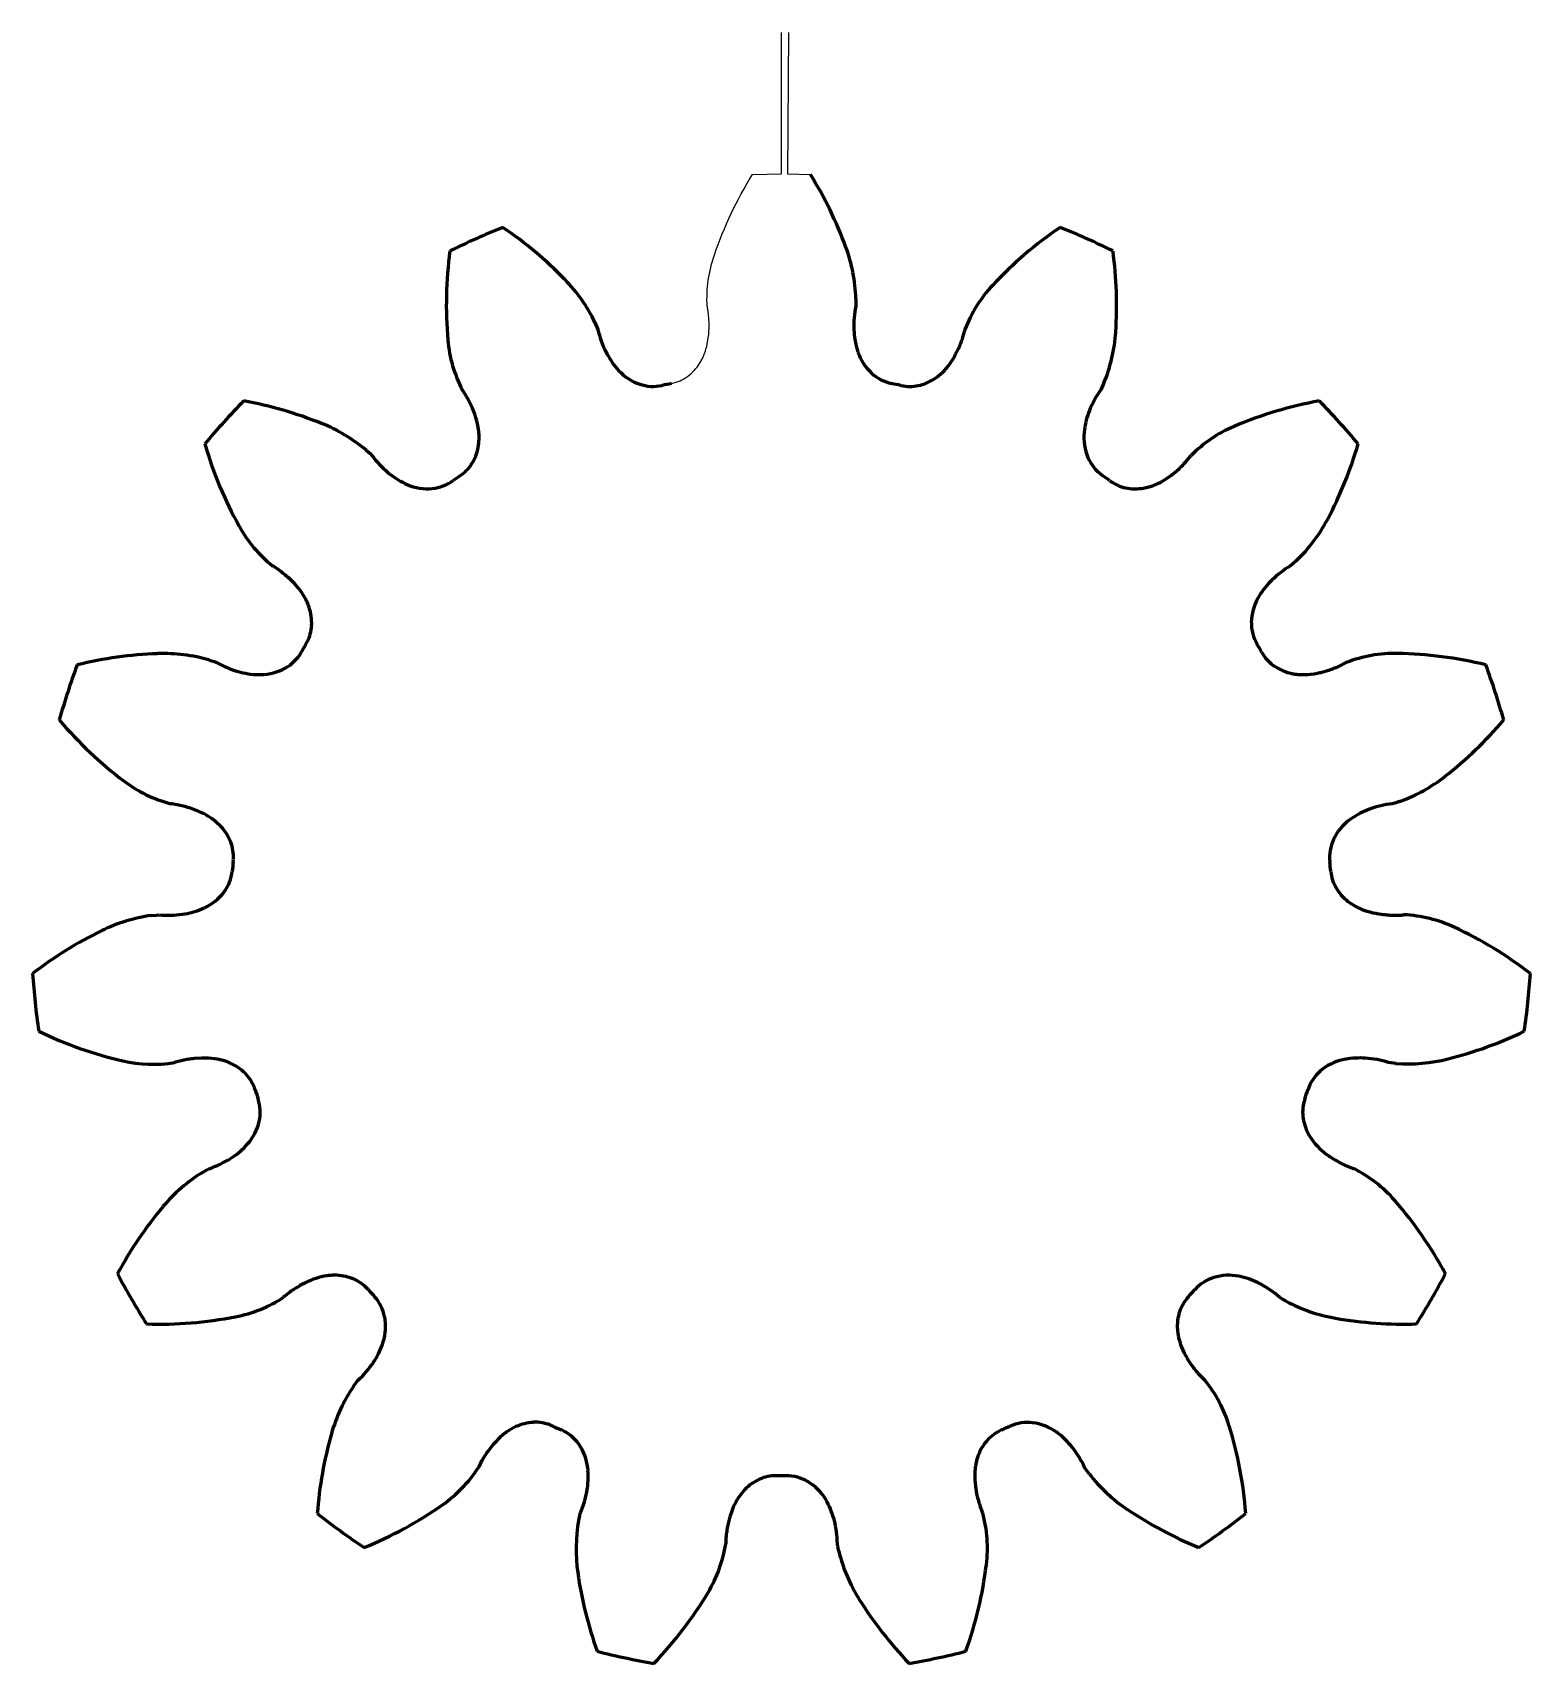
# Model space of a CAD drawing. Header units: millimetres. Extents: x 61.7 to 82.9, y 207 to 230.1.
import ezdxf

# ---------------------------------------------------------------- set-up
doc = ezdxf.new("R2010")
doc.units = ezdxf.units.MM
doc.linetypes.add('K5LT_BASIC', pattern=[0])
doc.layers.add('Системный слой', color=7, linetype='Continuous')

msp = doc.modelspace()

# ---------------------------------------------------------------- linework, layer by layer
for p, q in [((72.433, 230.144), (72.417, 228.143)), ((72.417, 228.143), (72.417, 228.142)), ((72.417, 228.142), (72.743, 228.136))]:
    msp.add_line(p, q)
msp.add_lwpolyline([(72.333, 228.144), (72.333, 230.144)])
msp.add_lwpolyline([(70.774, 225.174), (70.811, 225.183, 0.102686), (71.025, 225.291, 0.09582), (71.191, 225.487, 0.017892), (71.218, 225.538, 0.018436), (71.24, 225.589), (71.251, 225.62), (71.255, 225.633), (71.258, 225.642), (71.264, 225.662), (71.274, 225.696), (71.283, 225.739), (71.292, 225.785), (71.297, 225.827), (71.302, 225.869), (71.303, 225.884), (71.308, 225.982, 0.01602), (71.306, 226.068, 0.015816), (71.299, 226.155), (71.284, 226.255), (71.281, 226.268, -0.096764), (71.383, 226.996, -0.056024), (71.923, 228.136), (72.333, 228.144)], format="xyb")
at = {"layer": 'Системный слой', "color": 150, "linetype": 'K5LT_BASIC', "lineweight": 60}
for p, q in [((73.386, 226.376), (73.386, 226.305)), ((73.386, 226.305), (73.385, 226.268)), ((69.692, 226.039), (69.721, 225.974)), ((69.721, 225.974), (69.735, 225.939)), ((74.901, 225.829), (74.928, 225.927)), ((74.928, 225.927), (74.931, 225.939)), ((73.404, 225.657), (73.415, 225.621)), ((74.794, 225.579), (74.839, 225.667)), ((74.669, 225.393), (74.692, 225.42)), ((74.692, 225.42), (74.718, 225.455)), ((74.718, 225.455), (74.744, 225.494)), ((74.744, 225.494), (74.766, 225.53)), ((74.766, 225.53), (74.787, 225.567)), ((74.787, 225.567), (74.794, 225.579)), ((70.001, 225.388), (70.026, 225.36)), ((74.531, 225.262), (74.616, 225.336)), ((74.616, 225.336), (74.639, 225.359)), ((74.639, 225.359), (74.649, 225.37)), ((74.649, 225.37), (74.655, 225.377)), ((74.655, 225.377), (74.669, 225.393)), ((76.898, 225.182), (76.869, 225.117)), ((67.821, 225.073), (67.814, 225.084)), ((67.876, 224.988), (67.821, 225.073)), ((74.023, 225.146), (74.06, 225.139)), ((76.869, 225.117), (76.852, 225.084)), ((67.99, 224.741), (67.954, 224.833)), ((67.994, 224.727), (67.99, 224.741)), ((68.007, 224.687), (67.994, 224.727)), ((68.019, 224.647), (68.007, 224.687)), ((68.031, 224.601), (68.019, 224.647)), ((68.039, 224.558), (68.031, 224.601)), ((68.044, 224.523), (68.039, 224.558)), ((68.047, 224.503), (68.044, 224.523)), ((68.048, 224.493), (68.047, 224.503)), ((68.049, 224.479), (68.048, 224.493)), ((76.621, 224.518), (76.617, 224.48)), ((68.052, 224.446), (68.049, 224.479)), ((66.455, 224.228), (66.508, 224.181)), ((66.508, 224.181), (66.535, 224.154)), ((78.059, 224.066), (78.124, 224.144)), ((78.124, 224.144), (78.131, 224.154)), ((67.795, 223.878), (67.826, 223.901)), ((76.979, 223.799), (77.011, 223.778)), ((77.702, 223.778), (77.74, 223.799)), ((77.74, 223.799), (77.78, 223.824)), ((77.78, 223.824), (77.814, 223.848)), ((77.814, 223.848), (77.848, 223.873)), ((77.848, 223.873), (77.86, 223.881)), ((77.86, 223.881), (77.936, 223.944)), ((67.002, 223.759), (67.036, 223.744)), ((77.599, 223.731), (77.629, 223.744)), ((77.629, 223.744), (77.642, 223.749)), ((77.642, 223.749), (77.651, 223.753)), ((77.651, 223.753), (77.67, 223.762)), ((77.67, 223.762), (77.702, 223.778)), ((79.62, 222.663), (79.567, 222.615)), ((65.139, 222.585), (65.127, 222.591)), ((65.223, 222.529), (65.139, 222.585)), ((65.427, 222.35), (65.358, 222.42)), ((79.567, 222.615), (79.539, 222.591)), ((65.437, 222.34), (65.427, 222.35)), ((65.466, 222.308), (65.437, 222.34)), ((65.493, 222.276), (65.466, 222.308)), ((65.522, 222.239), (65.493, 222.276)), ((65.547, 222.203), (65.522, 222.239)), ((65.566, 222.173), (65.547, 222.203)), ((65.577, 222.156), (65.566, 222.173)), ((65.582, 222.147), (65.577, 222.156)), ((65.589, 222.135), (65.582, 222.147)), ((65.604, 222.106), (65.589, 222.135)), ((79.097, 222.168), (79.078, 222.136)), ((65.601, 221.483), (65.619, 221.516)), ((64.234, 221.257), (64.302, 221.235)), ((79.132, 221.367), (79.152, 221.334)), ((64.302, 221.235), (64.337, 221.222)), ((64.924, 221.051), (64.962, 221.051)), ((79.67, 221.052), (79.703, 221.051)), ((79.703, 221.051), (79.717, 221.051)), ((79.717, 221.051), (79.727, 221.051)), ((79.727, 221.051), (79.748, 221.052)), ((79.748, 221.052), (79.783, 221.053)), ((79.783, 221.053), (79.827, 221.057)), ((79.827, 221.057), (79.873, 221.064)), ((79.873, 221.064), (79.915, 221.071)), ((79.915, 221.071), (79.956, 221.08)), ((79.956, 221.08), (79.97, 221.083)), ((79.97, 221.083), (80.065, 221.109)), ((80.227, 221.171), (80.318, 221.216)), ((80.318, 221.216), (80.329, 221.222)), ((63.7, 219.221), (63.687, 219.222)), ((63.8, 219.204), (63.7, 219.221)), ((81.015, 219.232), (80.979, 219.222)), ((81.083, 219.254), (81.015, 219.232)), ((64.059, 219.124), (63.967, 219.159)), ((64.073, 219.118), (64.059, 219.124)), ((64.111, 219.101), (64.073, 219.118)), ((64.149, 219.083), (64.111, 219.101)), ((64.191, 219.06), (64.149, 219.083)), ((64.228, 219.038), (64.191, 219.06)), ((64.258, 219.019), (64.228, 219.038)), ((64.275, 219.007), (64.258, 219.019)), ((64.283, 219.001), (64.275, 219.007)), ((64.294, 218.993), (64.283, 219.001)), ((64.32, 218.972), (64.294, 218.993)), ((64.402, 218.895), (64.32, 218.972)), ((80.404, 219.015), (80.373, 218.993)), ((64.571, 218.402), (64.574, 218.44)), ((80.11, 218.269), (80.114, 218.231)), ((80.377, 217.821), (80.473, 217.763)), ((63.414, 217.64), (63.485, 217.647)), ((63.485, 217.647), (63.522, 217.65)), ((64.128, 217.733), (64.162, 217.748)), ((80.473, 217.763), (80.503, 217.748)), ((80.503, 217.748), (80.516, 217.742)), ((80.516, 217.742), (80.525, 217.738)), ((80.525, 217.738), (80.544, 217.73)), ((80.544, 217.73), (80.577, 217.717)), ((80.577, 217.717), (80.618, 217.703)), ((80.618, 217.703), (80.663, 217.69)), ((80.663, 217.69), (80.704, 217.68)), ((80.704, 217.68), (80.745, 217.672)), ((80.745, 217.672), (80.76, 217.669)), ((80.76, 217.669), (80.857, 217.654)), ((81.131, 217.649), (81.144, 217.65)), ((63.754, 215.562), (63.742, 215.558)), ((63.852, 215.587), (63.754, 215.562)), ((64.122, 215.62), (64.023, 215.614)), ((64.136, 215.62), (64.122, 215.62)), ((64.178, 215.62), (64.136, 215.62)), ((64.22, 215.619), (64.178, 215.62)), ((64.268, 215.615), (64.22, 215.619)), ((64.311, 215.61), (64.268, 215.615)), ((64.346, 215.604), (64.311, 215.61)), ((64.366, 215.601), (64.346, 215.604)), ((64.376, 215.598), (64.366, 215.601)), ((64.39, 215.595), (64.376, 215.598)), ((64.422, 215.587), (64.39, 215.595)), ((80.315, 215.603), (80.278, 215.596)), ((80.961, 215.553), (80.924, 215.558)), ((81.032, 215.546), (80.961, 215.553)), ((64.883, 215.168), (64.87, 215.204)), ((79.742, 215.041), (79.731, 215.004)), ((64.75, 214.377), (64.775, 214.404)), ((79.805, 214.523), (79.869, 214.431)), ((79.869, 214.431), (79.89, 214.405)), ((79.89, 214.405), (79.899, 214.395)), ((79.899, 214.395), (79.906, 214.388)), ((79.906, 214.388), (79.92, 214.372)), ((79.92, 214.372), (79.945, 214.347)), ((79.945, 214.347), (79.977, 214.318)), ((79.977, 214.318), (80.013, 214.287)), ((80.013, 214.287), (80.046, 214.261)), ((80.046, 214.261), (80.08, 214.237)), ((80.08, 214.237), (80.093, 214.228)), ((80.093, 214.228), (80.175, 214.175)), ((80.33, 214.096), (80.424, 214.059)), ((64.136, 214.002), (64.197, 214.037)), ((64.197, 214.037), (64.23, 214.055)), ((80.424, 214.059), (80.436, 214.055)), ((65.695, 212.483), (65.656, 212.467)), ((65.739, 212.499), (65.695, 212.483)), ((65.781, 212.512), (65.739, 212.499)), ((65.815, 212.521), (65.781, 212.512)), ((65.835, 212.526), (65.815, 212.521)), ((65.845, 212.528), (65.835, 212.526)), ((65.858, 212.531), (65.845, 212.528)), ((65.891, 212.537), (65.858, 212.531)), ((78.846, 212.523), (78.809, 212.531)), ((65.371, 212.305), (65.292, 212.242)), ((65.604, 212.444), (65.516, 212.399)), ((65.617, 212.45), (65.604, 212.444)), ((65.656, 212.467), (65.617, 212.45)), ((66.483, 212.341), (66.456, 212.369)), ((65.292, 212.242), (65.282, 212.233)), ((78.094, 212.241), (78.069, 212.212)), ((79.416, 212.213), (79.384, 212.233)), ((79.478, 212.178), (79.416, 212.213)), ((66.684, 211.564), (66.695, 211.6)), ((77.961, 211.633), (77.97, 211.601)), ((77.97, 211.601), (77.975, 211.588)), ((77.975, 211.588), (77.978, 211.578)), ((77.978, 211.578), (77.984, 211.558)), ((77.984, 211.558), (77.997, 211.525)), ((77.997, 211.525), (78.014, 211.485)), ((78.014, 211.485), (78.035, 211.443)), ((78.035, 211.443), (78.055, 211.406)), ((78.055, 211.406), (78.076, 211.369)), ((78.076, 211.369), (78.083, 211.357)), ((78.083, 211.357), (78.137, 211.274)), ((78.246, 211.139), (78.317, 211.067)), ((66.275, 210.972), (66.316, 211.029)), ((66.316, 211.029), (66.34, 211.058)), ((78.317, 211.067), (78.327, 211.058)), ((68.573, 210.401), (68.474, 210.347)), ((69.094, 210.409), (69.059, 210.424)), ((68.288, 210.188), (68.259, 210.157)), ((68.317, 210.218), (68.288, 210.188)), ((68.351, 210.251), (68.317, 210.218)), ((68.383, 210.28), (68.351, 210.251)), ((68.411, 210.302), (68.383, 210.28)), ((68.428, 210.315), (68.411, 210.302)), ((68.436, 210.321), (68.428, 210.315)), ((68.447, 210.329), (68.436, 210.321)), ((68.474, 210.347), (68.447, 210.329)), ((75.449, 210.355), (75.415, 210.338)), ((76.25, 210.306), (76.22, 210.328)), ((68.25, 210.146), (68.188, 210.069)), ((68.259, 210.157), (68.25, 210.146)), ((68.047, 209.834), (68.041, 209.822)), ((68.093, 209.924), (68.047, 209.834)), ((69.594, 209.781), (69.59, 209.818)), ((72.266, 209.706), (72.228, 209.705)), ((75.07, 209.74), (75.069, 209.696)), ((75.072, 209.775), (75.07, 209.74)), ((75.073, 209.796), (75.072, 209.775)), ((75.074, 209.806), (75.073, 209.796)), ((75.076, 209.82), (75.074, 209.806)), ((75.081, 209.852), (75.076, 209.82)), ((76.646, 209.791), (76.625, 209.822)), ((76.688, 209.734), (76.646, 209.791)), ((71.793, 209.487), (71.725, 209.398)), ((75.069, 209.696), (75.071, 209.649)), ((75.071, 209.649), (75.074, 209.607)), ((75.074, 209.607), (75.078, 209.565)), ((75.078, 209.565), (75.08, 209.551)), ((75.08, 209.551), (75.096, 209.453)), ((71.651, 209.26), (71.633, 209.216)), ((71.669, 209.299), (71.651, 209.26)), ((71.685, 209.331), (71.669, 209.299)), ((71.695, 209.349), (71.685, 209.331)), ((71.7, 209.358), (71.695, 209.349)), ((71.707, 209.37), (71.7, 209.358)), ((71.725, 209.398), (71.707, 209.37)), ((72.978, 209.336), (72.959, 209.368)), ((75.14, 209.286), (75.176, 209.191)), ((69.462, 209.073), (69.476, 209.143)), ((69.476, 209.143), (69.485, 209.179)), ((71.602, 209.122), (71.576, 209.027)), ((71.606, 209.136), (71.602, 209.122)), ((71.619, 209.176), (71.606, 209.136)), ((71.633, 209.216), (71.619, 209.176)), ((75.176, 209.191), (75.181, 209.179)), ((71.543, 208.755), (71.543, 208.742)), ((73.13, 208.705), (73.124, 208.742)), ((73.145, 208.636), (73.13, 208.705))]:
    msp.add_line(p, q, dxfattribs=at)
for centre, radius, start, end in [((67.96, 225.172), 5.626, 20.0679, 31.7801), ((72.333, 217.519), 10.625, 111.7877, 116.2123), ((65.225, 222.732), 5.626, 44.0679, 55.7801), ((79.452, 222.715), 5.647, 124.2199, 137.0463), ((72.333, 217.519), 10.625, 63.7877, 68.2123), ((73.235, 226.287), 5.647, 172.2199, 185.0463), ((71.048, 226.3), 2.34, 1.8599, 20.0679), ((71.452, 226.289), 5.626, 356.0679, 7.7801), ((67.587, 225.018), 2.34, 25.8599, 44.0679), ((76.722, 225.257), 1.917, 137.0463, 159.1543), ((74.832, 225.984), 1.475, 168.8902, 181.7641), ((71.172, 226.268), 1.475, 192.8902, 205.7641), ((74.457, 225.972), 1.099, 181.7641, 196.6851), ((74.731, 226.064), 2.34, 337.8599, 356.0679), ((69.519, 225.958), 1.917, 185.0463, 207.1543), ((73.616, 226.231), 1.346, 335.2378, 338.9091), ((73.583, 226.244), 1.381, 338.9091, 342.5335), ((70.835, 226.105), 1.099, 205.7641, 220.6851), ((74.114, 225.859), 0.739, 198.8405, 226.8615), ((70.568, 225.863), 0.739, 222.8405, 250.8615), ((74.009, 225.748), 0.585, 226.8615, 258.4208), ((74.129, 225.805), 0.675, 284.6623, 306.5558), ((66.686, 224.286), 1.381, 26.9091, 30.5335), ((70.517, 225.718), 0.585, 250.8615, 282.4208), ((72.333, 217.519), 7.812, 101.5084, 102.4916), ((72.333, 217.519), 7.812, 77.5084, 78.4916), ((74.15, 225.722), 0.59, 261.2106, 284.6623), ((78.059, 224.236), 1.475, 144.8902, 157.7641), ((72.333, 217.519), 10.625, 135.7877, 140.2123), ((63.719, 219.39), 5.626, 68.0679, 79.7801), ((66.717, 224.302), 1.346, 23.2378, 26.9091), ((77.711, 224.378), 1.099, 157.7641, 172.6851), ((80.951, 219.37), 5.647, 100.2199, 113.0463), ((72.333, 217.519), 10.625, 39.7877, 44.2123), ((64.947, 222.439), 2.34, 49.8599, 68.0679), ((79.49, 222.803), 1.917, 113.0463, 135.1543), ((69.591, 225.895), 5.647, 196.2199, 209.0463), ((67.377, 224.397), 0.675, 332.6623, 354.5558), ((67.252, 224.409), 0.8, 354.5558, 358.6559), ((67.299, 224.408), 0.754, 358.6559, 2.8806), ((77.353, 224.414), 0.739, 174.8405, 202.8615), ((75.095, 225.89), 5.626, 332.0679, 343.7801), ((67.714, 225.04), 1.475, 216.8902, 229.7641), ((67.453, 224.358), 0.59, 309.2106, 332.6623), ((77.211, 224.354), 0.585, 202.8615, 234.4208), ((77.024, 224.981), 1.381, 314.9091, 318.5335), ((67.472, 224.753), 1.099, 229.7641, 244.6851), ((67.339, 224.271), 0.585, 274.8615, 306.4208), ((72.333, 217.519), 7.812, 125.5084, 126.4916), ((72.333, 217.519), 7.812, 53.5084, 54.4916), ((77.049, 224.956), 1.346, 311.2378, 314.9091), ((67.326, 224.423), 0.739, 246.8405, 274.8615), ((77.33, 224.273), 0.59, 237.2106, 260.6623), ((77.344, 224.358), 0.675, 260.6623, 282.5558), ((77.317, 224.48), 0.8, 282.5558, 286.6559), ((77.33, 224.436), 0.754, 286.6559, 290.8806), ((66.33, 224.084), 1.917, 209.0463, 231.1543), ((77.999, 224.35), 2.34, 313.8599, 332.0679), ((64.421, 221.404), 1.381, 50.9091, 54.5335), ((64.444, 221.431), 1.346, 47.2378, 50.9091), ((80.296, 221.326), 1.475, 120.8902, 133.7641), ((80.036, 221.597), 1.099, 133.7641, 148.6851), ((64.932, 221.765), 0.754, 22.6559, 26.8806), ((64.889, 221.747), 0.8, 18.5558, 22.6559), ((65.007, 221.787), 0.675, 356.6623, 18.5558), ((79.723, 221.776), 0.739, 150.8405, 178.8615), ((65.093, 221.782), 0.59, 333.2106, 356.6623), ((79.57, 221.779), 0.585, 178.8615, 210.4208), ((63.703, 215.725), 5.626, 92.0679, 103.7801), ((63.584, 219.01), 2.34, 73.8599, 92.0679), ((65.025, 221.656), 0.585, 298.8615, 330.4208), ((72.333, 217.519), 7.813, 149.5084, 150.4916), ((72.333, 217.519), 7.812, 29.5084, 30.4916), ((79.645, 221.657), 0.59, 213.2106, 236.6623), ((81.021, 219.435), 1.917, 89.0463, 111.1543), ((80.959, 215.705), 5.647, 76.2199, 89.0463), ((72.333, 217.519), 10.625, 159.7877, 164.2123), ((65.054, 222.511), 1.475, 240.8902, 253.7641), ((64.949, 222.15), 1.099, 253.7641, 268.6851), ((64.951, 221.79), 0.739, 270.8405, 298.8615), ((79.692, 221.729), 0.675, 236.6623, 258.5558), ((79.717, 221.851), 0.8, 258.5558, 262.6559), ((79.711, 221.805), 0.754, 262.6559, 266.8806), ((79.666, 222.395), 1.346, 287.2378, 290.9091), ((79.654, 222.428), 1.381, 290.9091, 294.5335), ((72.333, 217.519), 10.625, 15.7877, 20.2123), ((66.421, 224.056), 5.647, 220.2199, 233.0463), ((78.261, 224.042), 5.626, 308.0679, 319.7801), ((64.178, 221.075), 1.917, 233.0463, 255.1543), ((80.288, 221.455), 2.34, 289.8599, 308.0679), ((63.525, 217.85), 1.381, 74.9091, 78.5335), ((63.534, 217.884), 1.346, 71.2378, 74.9091), ((81.156, 217.758), 1.475, 96.8902, 109.7641), ((80.816, 218.402), 0.739, 126.8405, 154.8615), ((81.029, 218.111), 1.099, 109.7641, 124.6851), ((63.905, 218.438), 0.675, 20.6623, 42.5558), ((80.677, 218.467), 0.585, 154.8615, 186.4208), ((63.985, 218.469), 0.59, 357.2106, 20.6623), ((63.974, 218.325), 0.585, 322.8615, 354.4208), ((72.333, 217.519), 7.812, 173.5084, 174.4916), ((72.333, 217.519), 7.812, 5.5084, 6.4916), ((80.696, 218.325), 0.59, 189.2106, 212.6623), ((63.852, 218.418), 0.739, 294.8405, 322.8615), ((80.769, 218.371), 0.675, 212.6623, 234.5558), ((63.734, 215.322), 2.34, 97.8599, 116.0679), ((63.653, 219.119), 1.475, 264.8902, 277.7641), ((63.704, 218.747), 1.099, 277.7641, 292.6851), ((81.016, 218.991), 1.346, 263.2378, 266.9091), ((81.018, 219.026), 1.381, 266.9091, 270.5335), ((81.017, 219.048), 1.404, 270.5335, 272.5823), ((81.015, 219.089), 1.445, 272.5823, 274.6019), ((81.049, 215.736), 1.917, 65.0463, 87.1543), ((65.178, 212.37), 5.626, 116.0679, 127.7801), ((79.475, 212.354), 5.647, 52.2199, 65.0463), ((72.333, 217.519), 10.625, 183.7877, 188.2123), ((72.333, 217.519), 10.625, 351.7877, 356.2123), ((64.273, 221.086), 5.647, 244.2199, 257.0463), ((80.402, 221.067), 5.626, 284.0679, 295.7801), ((63.437, 217.45), 1.917, 257.0463, 279.1543), ((64.152, 214.239), 1.381, 98.9091, 102.5335), ((64.146, 214.273), 1.346, 95.2378, 98.9091), ((64.225, 214.86), 0.754, 70.6559, 74.8806), ((64.21, 214.816), 0.8, 66.5558, 70.6559), ((64.259, 214.931), 0.675, 44.6623, 66.5558), ((80.442, 214.876), 0.739, 102.8405, 130.8615), ((80.518, 214.523), 1.099, 85.7641, 100.6851), ((80.491, 214.149), 1.475, 72.8902, 85.7641), ((81.201, 217.879), 2.34, 265.8599, 284.0679), ((64.32, 214.991), 0.59, 21.2106, 44.6623), ((80.342, 214.991), 0.585, 130.8615, 162.4208), ((72.333, 217.519), 7.812, 197.5084, 198.4916), ((64.368, 214.856), 0.585, 346.8615, 18.4208), ((72.333, 217.519), 7.812, 341.5084, 342.4916), ((80.301, 214.854), 0.59, 165.2106, 188.6623), ((64.219, 214.891), 0.739, 318.8405, 346.8615), ((80.386, 214.867), 0.675, 188.6623, 210.5558), ((63.95, 215.131), 1.099, 301.7641, 316.6851), ((63.753, 215.45), 1.475, 288.8902, 301.7641), ((80.864, 215.332), 1.346, 239.2378, 242.9091), ((80.88, 215.363), 1.381, 242.9091, 246.5335), ((65.371, 212.015), 2.34, 121.8599, 140.0679), ((79.57, 212.345), 1.917, 41.0463, 63.1543), ((67.891, 209.905), 5.626, 140.0679, 151.7801), ((76.757, 209.895), 5.647, 28.2199, 41.0463), ((72.333, 217.519), 10.625, 207.7877, 212.2123), ((66.007, 211.792), 0.754, 94.6559, 98.8806), ((66.011, 211.745), 0.8, 90.5558, 94.6559), ((66.01, 211.87), 0.675, 68.6623, 90.5558), ((66.041, 211.95), 0.59, 45.2106, 68.6623), ((78.622, 211.952), 0.585, 106.8615, 138.4208), ((78.666, 211.806), 0.739, 78.8405, 106.8615), ((78.592, 211.453), 1.099, 61.7641, 76.6851), ((72.333, 217.519), 10.625, 327.7877, 332.2123), ((66.193, 211.195), 1.381, 122.9091, 126.5335), ((66.174, 211.224), 1.346, 119.2378, 122.9091), ((72.333, 217.519), 7.812, 221.5084, 222.4916), ((72.333, 217.519), 7.812, 317.5084, 318.4916), ((78.415, 211.122), 1.475, 48.8902, 61.7641), ((64.234, 213.838), 1.917, 281.0463, 303.1543), ((66.14, 211.846), 0.585, 10.8615, 42.4208), ((78.529, 211.843), 0.59, 141.2106, 164.6623), ((80.581, 214.241), 2.34, 241.8599, 260.0679), ((63.519, 217.499), 5.647, 268.2199, 281.0463), ((65.99, 211.818), 0.739, 342.8405, 10.8615), ((78.611, 211.82), 0.675, 164.6623, 186.5558), ((81.148, 217.479), 5.626, 260.0679, 271.7801), ((65.646, 211.928), 1.099, 325.7641, 340.6851), ((78.736, 211.835), 0.8, 186.5558, 190.6559), ((78.69, 211.826), 0.754, 190.6559, 194.8806), ((65.336, 212.139), 1.475, 312.8902, 325.7641), ((79.237, 212.051), 1.346, 215.2378, 218.9091), ((79.264, 212.073), 1.381, 218.9091, 222.5335), ((68.211, 209.658), 2.34, 145.8599, 164.0679), ((76.84, 209.848), 1.917, 17.0463, 39.1543), ((68.854, 209.787), 0.675, 92.6623, 114.5558), ((68.85, 209.873), 0.59, 69.2106, 92.6623), ((72.333, 217.519), 7.813, 245.5084, 246.4916), ((72.333, 217.519), 7.812, 293.5084, 294.4916), ((75.814, 209.876), 0.585, 82.8615, 114.4208), ((75.795, 209.724), 0.739, 54.8405, 82.8615), ((73.274, 208.755), 5.647, 4.2199, 17.0463), ((71.372, 208.756), 5.626, 164.0679, 175.7801), ((68.983, 209.818), 0.585, 34.8615, 66.4208), ((75.751, 209.76), 0.675, 140.6623, 162.5558), ((75.685, 209.814), 0.59, 117.2106, 140.6623), ((75.584, 209.431), 1.099, 37.7641, 52.6851), ((69.296, 209.244), 1.381, 146.9091, 150.5335), ((69.267, 209.263), 1.346, 143.2378, 146.9091), ((68.857, 209.73), 0.739, 6.8405, 34.8615), ((75.87, 209.722), 0.8, 162.5558, 166.6559), ((75.287, 209.202), 1.475, 24.8902, 37.7641), ((66.431, 210.862), 1.917, 305.0463, 327.1543), ((68.498, 209.691), 1.099, 349.7641, 4.6851), ((72.333, 217.519), 7.812, 269.5084, 270.4916), ((72.404, 209.121), 0.585, 58.8615, 90.4208), ((75.825, 209.733), 0.754, 166.6559, 170.8806), ((78.535, 211.17), 2.34, 217.8599, 236.0679), ((68.129, 209.758), 1.475, 336.8902, 349.7641), ((72.299, 209.04), 0.675, 116.6623, 138.5558), ((72.261, 209.117), 0.59, 93.2106, 116.6623), ((72.325, 208.99), 0.739, 30.8405, 58.8615), ((64.289, 213.916), 5.647, 292.2199, 305.0463), ((72.014, 208.808), 1.099, 13.7641, 28.6851), ((76.416, 209.716), 1.346, 191.2378, 194.9091), ((76.45, 209.725), 1.381, 194.9091, 198.5335), ((72.333, 217.519), 10.625, 231.7877, 236.2123), ((71.765, 208.662), 2.34, 169.8599, 188.0679), ((72.89, 208.73), 1.346, 167.2378, 170.9091), ((71.649, 208.719), 1.475, 0.8902, 13.7641), ((73.331, 208.678), 1.917, 353.0463, 15.1543), ((80.37, 213.897), 5.626, 236.0679, 247.7801), ((72.333, 217.519), 10.625, 303.7877, 308.2123), ((72.988, 208.72), 1.445, 176.5823, 178.6019), ((72.947, 208.722), 1.404, 174.5335, 176.5823), ((72.924, 208.724), 1.381, 170.9091, 174.5335), ((69.649, 209.037), 1.917, 329.0463, 351.1543), ((75.416, 209.196), 2.34, 193.8599, 212.0679), ((75.019, 209.123), 5.626, 188.0679, 199.7801), ((69.628, 209.13), 5.647, 340.2199, 353.0463), ((66.45, 210.955), 5.647, 316.2199, 329.0463), ((78.202, 210.941), 5.626, 212.0679, 223.7801), ((72.333, 217.519), 10.625, 255.7877, 260.2123), ((72.333, 217.519), 10.625, 279.7877, 284.2123)]:
    msp.add_arc(centre, radius, start, end, dxfattribs=at)

doc.saveas('drawing.dxf')
